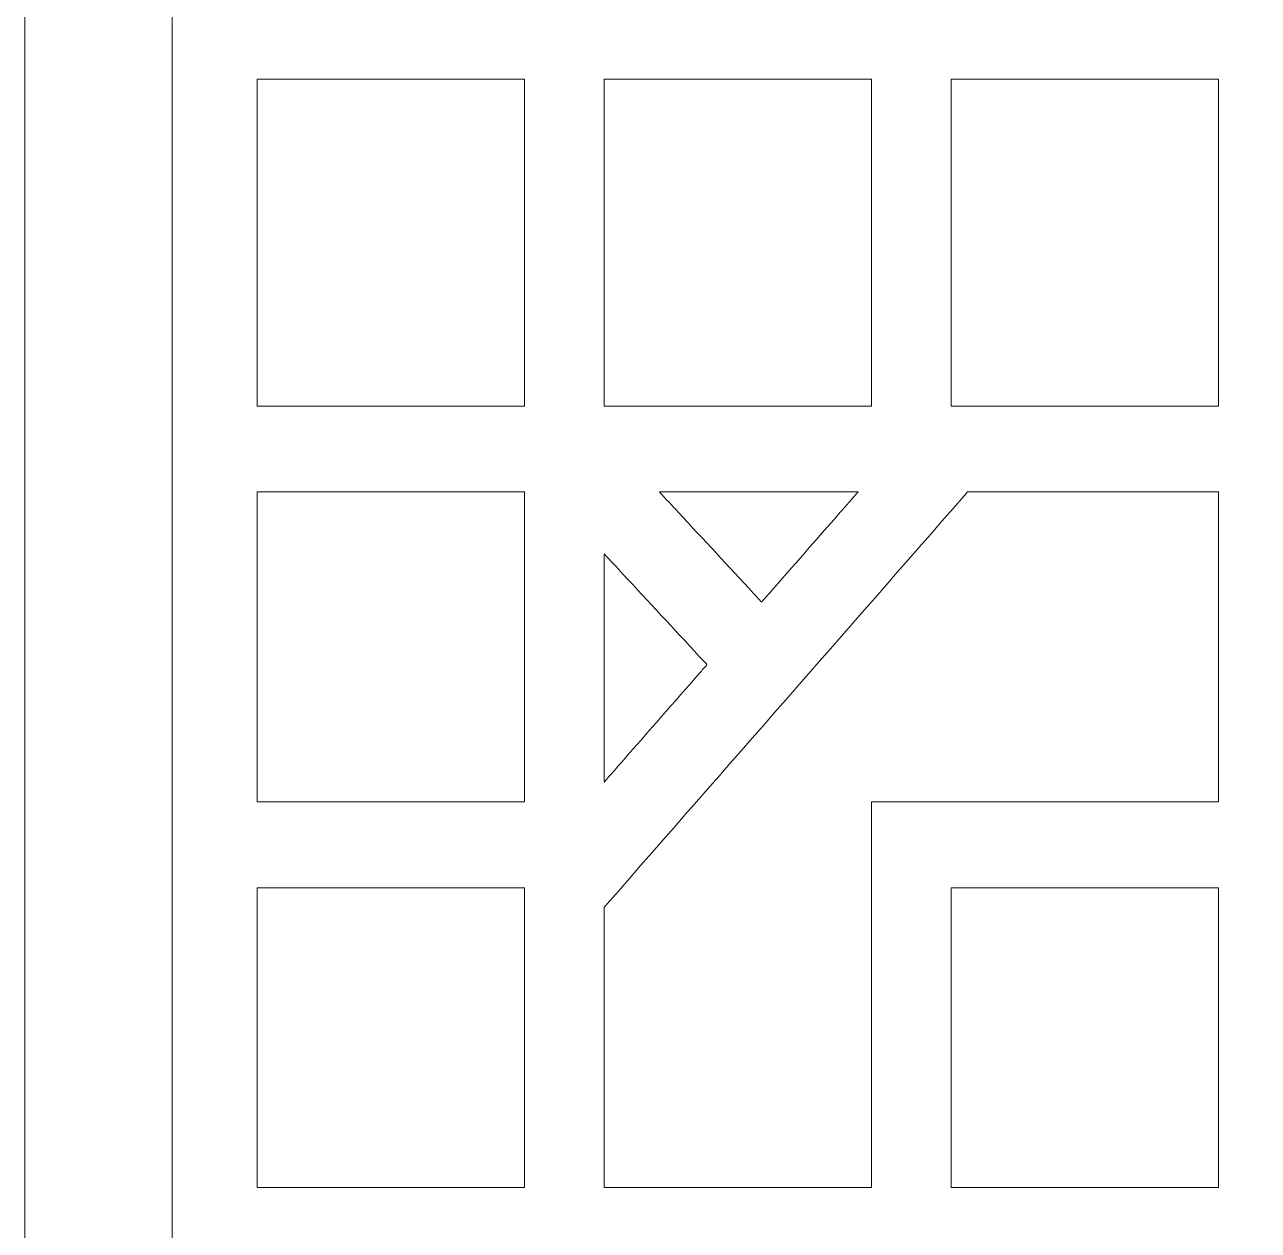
# Model space of a CAD drawing. Header units: centimetres. Extents: x -27.5 to -16.8, y -9.5 to 9.5.
# Drawn here: x -21.086 to -18.925, y 4 to 6.112 of the extents above; entities that cross this region are included whole.
import ezdxf

# ---------------------------------------------------------------- set-up
doc = ezdxf.new("R2010")
doc.units = ezdxf.units.CM
doc.header["$MEASUREMENT"] = 0
doc.layers.add('layer 1', color=7, linetype='Continuous')

msp = doc.modelspace()

# ---------------------------------------------------------------- linework, layer by layer
at = {"layer": 'layer 1', "color": 250, "lineweight": 9}
for points, knots in [([(-21.08554, 9.5), (-21.08554, 3.16667), (-21.08554, -3.16667), (-21.08554, -9.5), (-21.08554, -9.5), (-19.64491, -9.5), (-18.20427, -9.5), (-16.76367, -9.5), (-16.76367, -9.5), (-16.76367, -3.16667), (-16.76367, 3.16667), (-16.76367, 9.5), (-16.76367, 9.5), (-18.20427, 9.5), (-19.64491, 9.5), (-21.08554, 9.5)], [0, 0, 0, 0, 0.2, 0.2, 0.2, 0.2, 0.4, 0.4, 0.4, 0.4, 0.6, 0.6, 0.6, 0.6, 1, 1, 1, 1]), ([(-20.8272, -1.2539), (-20.8272, 2.24882), (-20.8272, 5.75153), (-20.8272, 9.25424), (-20.8272, 9.25424), (-19.5588, 9.25424), (-18.29036, 9.25424), (-17.02196, 9.25424), (-17.02196, 9.25424), (-17.02196, 5.75153), (-17.02196, 2.24882), (-17.02196, -1.2539), (-17.02196, -1.2539), (-18.29036, -1.2539), (-19.5588, -1.2539), (-20.8272, -1.2539)], [0, 0, 0, 0, 0.2, 0.2, 0.2, 0.2, 0.4, 0.4, 0.4, 0.4, 0.6, 0.6, 0.6, 0.6, 1, 1, 1, 1]), ([(-17.02196, -1.2539), (-17.02196, 2.24882), (-17.02196, 5.75153), (-17.02196, 9.25424), (-17.02196, 9.25424), (-18.29036, 9.25424), (-19.5588, 9.25424), (-20.8272, 9.25424), (-20.8272, 9.25424), (-20.8272, 5.75153), (-20.8272, 2.24882), (-20.8272, -1.2539), (-20.8272, -1.2539), (-19.5588, -1.2539), (-18.29036, -1.2539), (-17.02196, -1.2539)], [0, 0, 0, 0, 0.2, 0.2, 0.2, 0.2, 0.4, 0.4, 0.4, 0.4, 0.6, 0.6, 0.6, 0.6, 1, 1, 1, 1]), ([(-20.65877, 6.01672), (-20.51578, 6.01672), (-20.37272, 6.01672), (-20.22972, 6.01672), (-20.22972, 6.01672), (-20.22317, 6.01672), (-20.21666, 6.01672), (-20.21009, 6.01672), (-20.21009, 6.01672), (-20.21009, 6.00964), (-20.21009, 6.00258), (-20.21009, 5.99555), (-20.21009, 5.99555), (-20.21009, 5.81876), (-20.21009, 5.64202), (-20.21009, 5.46524), (-20.21009, 5.46524), (-20.21009, 5.45818), (-20.21009, 5.45115), (-20.21009, 5.44409), (-20.21009, 5.44409), (-20.21666, 5.44409), (-20.22317, 5.44409), (-20.22972, 5.44409), (-20.22972, 5.44409), (-20.37272, 5.44409), (-20.51578, 5.44409), (-20.65877, 5.44409), (-20.65877, 5.44409), (-20.66533, 5.44409), (-20.67183, 5.44409), (-20.67838, 5.44409), (-20.67838, 5.44409), (-20.67838, 5.45115), (-20.67838, 5.45818), (-20.67838, 5.46524), (-20.67838, 5.46524), (-20.67838, 5.64202), (-20.67838, 5.81876), (-20.67838, 5.99555), (-20.67838, 5.99555), (-20.67838, 6.00258), (-20.67838, 6.00964), (-20.67838, 6.01672), (-20.67838, 6.01672), (-20.67183, 6.01672), (-20.66533, 6.01672), (-20.65877, 6.01672)], [0, 0, 0, 0, 0.0769231, 0.0769231, 0.0769231, 0.0769231, 0.1538462, 0.1538462, 0.1538462, 0.1538462, 0.2307692, 0.2307692, 0.2307692, 0.2307692, 0.3076923, 0.3076923, 0.3076923, 0.3076923, 0.3846154, 0.3846154, 0.3846154, 0.3846154, 0.4615385, 0.4615385, 0.4615385, 0.4615385, 0.5384615, 0.5384615, 0.5384615, 0.5384615, 0.6153846, 0.6153846, 0.6153846, 0.6153846, 0.6923077, 0.6923077, 0.6923077, 0.6923077, 0.7692308, 0.7692308, 0.7692308, 0.7692308, 0.8461538, 0.8461538, 0.8461538, 0.8461538, 1, 1, 1, 1]), ([(-20.65877, 5.44409), (-20.51578, 5.44409), (-20.37272, 5.44409), (-20.22972, 5.44409), (-20.22972, 5.44409), (-20.22317, 5.44409), (-20.21666, 5.44409), (-20.21009, 5.44409), (-20.21009, 5.44409), (-20.21009, 5.45115), (-20.21009, 5.45818), (-20.21009, 5.46524), (-20.21009, 5.46524), (-20.21009, 5.64202), (-20.21009, 5.81876), (-20.21009, 5.99555), (-20.21009, 5.99555), (-20.21009, 6.00258), (-20.21009, 6.00964), (-20.21009, 6.01672), (-20.21009, 6.01672), (-20.21666, 6.01672), (-20.22317, 6.01672), (-20.22972, 6.01672), (-20.22972, 6.01672), (-20.37272, 6.01672), (-20.51578, 6.01672), (-20.65877, 6.01672), (-20.65877, 6.01672), (-20.66533, 6.01672), (-20.67183, 6.01672), (-20.67838, 6.01672), (-20.67838, 6.01672), (-20.67838, 6.00964), (-20.67838, 6.00258), (-20.67838, 5.99555), (-20.67838, 5.99555), (-20.67838, 5.81876), (-20.67838, 5.64202), (-20.67838, 5.46524), (-20.67838, 5.46524), (-20.67838, 5.45818), (-20.67838, 5.45115), (-20.67838, 5.44409), (-20.67838, 5.44409), (-20.67183, 5.44409), (-20.66533, 5.44409), (-20.65877, 5.44409)], [0, 0, 0, 0, 0.0769231, 0.0769231, 0.0769231, 0.0769231, 0.1538462, 0.1538462, 0.1538462, 0.1538462, 0.2307692, 0.2307692, 0.2307692, 0.2307692, 0.3076923, 0.3076923, 0.3076923, 0.3076923, 0.3846154, 0.3846154, 0.3846154, 0.3846154, 0.4615385, 0.4615385, 0.4615385, 0.4615385, 0.5384615, 0.5384615, 0.5384615, 0.5384615, 0.6153846, 0.6153846, 0.6153846, 0.6153846, 0.6923077, 0.6923077, 0.6923077, 0.6923077, 0.7692308, 0.7692308, 0.7692308, 0.7692308, 0.8461538, 0.8461538, 0.8461538, 0.8461538, 1, 1, 1, 1]), ([(-19.62187, 5.44409), (-19.76486, 5.44409), (-19.9079, 5.44409), (-20.05092, 5.44409), (-20.05092, 5.44409), (-20.05747, 5.44409), (-20.06398, 5.44409), (-20.07053, 5.44409), (-20.07053, 5.44409), (-20.07053, 5.45115), (-20.07053, 5.45818), (-20.07053, 5.46524), (-20.07053, 5.46524), (-20.07053, 5.64202), (-20.07053, 5.81876), (-20.07053, 5.99555), (-20.07053, 5.99555), (-20.07053, 6.00258), (-20.07053, 6.00964), (-20.07053, 6.01672), (-20.07053, 6.01672), (-20.06398, 6.01672), (-20.05747, 6.01672), (-20.05092, 6.01672), (-20.05092, 6.01672), (-19.9079, 6.01672), (-19.76486, 6.01672), (-19.62187, 6.01672), (-19.62187, 6.01672), (-19.61532, 6.01672), (-19.60879, 6.01672), (-19.60224, 6.01672), (-19.60224, 6.01672), (-19.60224, 6.00964), (-19.60224, 6.00258), (-19.60224, 5.99555), (-19.60224, 5.99555), (-19.60224, 5.81876), (-19.60224, 5.64202), (-19.60224, 5.46524), (-19.60224, 5.46524), (-19.60224, 5.45818), (-19.60224, 5.45115), (-19.60224, 5.44409), (-19.60224, 5.44409), (-19.60879, 5.44409), (-19.61532, 5.44409), (-19.62187, 5.44409)], [0, 0, 0, 0, 0.0769231, 0.0769231, 0.0769231, 0.0769231, 0.1538462, 0.1538462, 0.1538462, 0.1538462, 0.2307692, 0.2307692, 0.2307692, 0.2307692, 0.3076923, 0.3076923, 0.3076923, 0.3076923, 0.3846154, 0.3846154, 0.3846154, 0.3846154, 0.4615385, 0.4615385, 0.4615385, 0.4615385, 0.5384615, 0.5384615, 0.5384615, 0.5384615, 0.6153846, 0.6153846, 0.6153846, 0.6153846, 0.6923077, 0.6923077, 0.6923077, 0.6923077, 0.7692308, 0.7692308, 0.7692308, 0.7692308, 0.8461538, 0.8461538, 0.8461538, 0.8461538, 1, 1, 1, 1]), ([(-19.60224, 5.46524), (-19.60224, 5.64202), (-19.60224, 5.81876), (-19.60224, 5.99555), (-19.60224, 5.99555), (-19.60224, 6.00258), (-19.60224, 6.00964), (-19.60224, 6.01672), (-19.60224, 6.01672), (-19.60879, 6.01672), (-19.61532, 6.01672), (-19.62187, 6.01672), (-19.62187, 6.01672), (-19.76486, 6.01672), (-19.9079, 6.01672), (-20.05092, 6.01672), (-20.05092, 6.01672), (-20.05747, 6.01672), (-20.06398, 6.01672), (-20.07053, 6.01672), (-20.07053, 6.01672), (-20.07053, 6.00964), (-20.07053, 6.00258), (-20.07053, 5.99555), (-20.07053, 5.99555), (-20.07053, 5.81876), (-20.07053, 5.64202), (-20.07053, 5.46524), (-20.07053, 5.46524), (-20.07053, 5.45818), (-20.07053, 5.45115), (-20.07053, 5.44409), (-20.07053, 5.44409), (-20.06398, 5.44409), (-20.05747, 5.44409), (-20.05092, 5.44409), (-20.05092, 5.44409), (-19.9079, 5.44409), (-19.76486, 5.44409), (-19.62187, 5.44409), (-19.62187, 5.44409), (-19.61532, 5.44409), (-19.60879, 5.44409), (-19.60224, 5.44409), (-19.60224, 5.44409), (-19.60224, 5.45115), (-19.60224, 5.45818), (-19.60224, 5.46524)], [0, 0, 0, 0, 0.0769231, 0.0769231, 0.0769231, 0.0769231, 0.1538462, 0.1538462, 0.1538462, 0.1538462, 0.2307692, 0.2307692, 0.2307692, 0.2307692, 0.3076923, 0.3076923, 0.3076923, 0.3076923, 0.3846154, 0.3846154, 0.3846154, 0.3846154, 0.4615385, 0.4615385, 0.4615385, 0.4615385, 0.5384615, 0.5384615, 0.5384615, 0.5384615, 0.6153846, 0.6153846, 0.6153846, 0.6153846, 0.6923077, 0.6923077, 0.6923077, 0.6923077, 0.7692308, 0.7692308, 0.7692308, 0.7692308, 0.8461538, 0.8461538, 0.8461538, 0.8461538, 1, 1, 1, 1]), ([(-18.99438, 5.99555), (-18.99438, 5.81876), (-18.99438, 5.64202), (-18.99438, 5.46524), (-18.99438, 5.46524), (-18.99438, 5.45818), (-18.99438, 5.45115), (-18.99438, 5.44409), (-18.99438, 5.44409), (-19.00089, 5.44409), (-19.00746, 5.44409), (-19.01397, 5.44409), (-19.01397, 5.44409), (-19.15701, 5.44409), (-19.30005, 5.44409), (-19.44307, 5.44409), (-19.44307, 5.44409), (-19.44962, 5.44409), (-19.45612, 5.44409), (-19.46268, 5.44409), (-19.46268, 5.44409), (-19.46268, 5.45115), (-19.46268, 5.45818), (-19.46268, 5.46524), (-19.46268, 5.46524), (-19.46268, 5.64202), (-19.46268, 5.81876), (-19.46268, 5.99555), (-19.46268, 5.99555), (-19.46268, 6.00258), (-19.46268, 6.00964), (-19.46268, 6.01672), (-19.46268, 6.01672), (-19.45612, 6.01672), (-19.44962, 6.01672), (-19.44307, 6.01672), (-19.44307, 6.01672), (-19.30005, 6.01672), (-19.15701, 6.01672), (-19.01397, 6.01672), (-19.01397, 6.01672), (-19.00746, 6.01672), (-19.00089, 6.01672), (-18.99438, 6.01672), (-18.99438, 6.01672), (-18.99438, 6.00964), (-18.99438, 6.00258), (-18.99438, 5.99555)], [0, 0, 0, 0, 0.0769231, 0.0769231, 0.0769231, 0.0769231, 0.1538462, 0.1538462, 0.1538462, 0.1538462, 0.2307692, 0.2307692, 0.2307692, 0.2307692, 0.3076923, 0.3076923, 0.3076923, 0.3076923, 0.3846154, 0.3846154, 0.3846154, 0.3846154, 0.4615385, 0.4615385, 0.4615385, 0.4615385, 0.5384615, 0.5384615, 0.5384615, 0.5384615, 0.6153846, 0.6153846, 0.6153846, 0.6153846, 0.6923077, 0.6923077, 0.6923077, 0.6923077, 0.7692308, 0.7692308, 0.7692308, 0.7692308, 0.8461538, 0.8461538, 0.8461538, 0.8461538, 1, 1, 1, 1]), ([(-18.99438, 5.46524), (-18.99438, 5.64202), (-18.99438, 5.81876), (-18.99438, 5.99555), (-18.99438, 5.99555), (-18.99438, 6.00258), (-18.99438, 6.00964), (-18.99438, 6.01672), (-18.99438, 6.01672), (-19.00089, 6.01672), (-19.00746, 6.01672), (-19.01397, 6.01672), (-19.01397, 6.01672), (-19.15701, 6.01672), (-19.30005, 6.01672), (-19.44307, 6.01672), (-19.44307, 6.01672), (-19.44962, 6.01672), (-19.45612, 6.01672), (-19.46268, 6.01672), (-19.46268, 6.01672), (-19.46268, 6.00964), (-19.46268, 6.00258), (-19.46268, 5.99555), (-19.46268, 5.99555), (-19.46268, 5.81876), (-19.46268, 5.64202), (-19.46268, 5.46524), (-19.46268, 5.46524), (-19.46268, 5.45818), (-19.46268, 5.45115), (-19.46268, 5.44409), (-19.46268, 5.44409), (-19.45612, 5.44409), (-19.44962, 5.44409), (-19.44307, 5.44409), (-19.44307, 5.44409), (-19.30005, 5.44409), (-19.15701, 5.44409), (-19.01397, 5.44409), (-19.01397, 5.44409), (-19.00746, 5.44409), (-19.00089, 5.44409), (-18.99438, 5.44409), (-18.99438, 5.44409), (-18.99438, 5.45115), (-18.99438, 5.45818), (-18.99438, 5.46524)], [0, 0, 0, 0, 0.0769231, 0.0769231, 0.0769231, 0.0769231, 0.1538462, 0.1538462, 0.1538462, 0.1538462, 0.2307692, 0.2307692, 0.2307692, 0.2307692, 0.3076923, 0.3076923, 0.3076923, 0.3076923, 0.3846154, 0.3846154, 0.3846154, 0.3846154, 0.4615385, 0.4615385, 0.4615385, 0.4615385, 0.5384615, 0.5384615, 0.5384615, 0.5384615, 0.6153846, 0.6153846, 0.6153846, 0.6153846, 0.6923077, 0.6923077, 0.6923077, 0.6923077, 0.7692308, 0.7692308, 0.7692308, 0.7692308, 0.8461538, 0.8461538, 0.8461538, 0.8461538, 1, 1, 1, 1]), ([(-20.65877, 5.29363), (-20.51578, 5.29363), (-20.37272, 5.29363), (-20.22972, 5.29363), (-20.22972, 5.29363), (-20.22317, 5.29363), (-20.21666, 5.29363), (-20.21009, 5.29363), (-20.21009, 5.29363), (-20.21009, 5.28655), (-20.21009, 5.2795), (-20.21009, 5.27246), (-20.21009, 5.27246), (-20.21009, 5.10562), (-20.21009, 4.9388), (-20.21009, 4.77194), (-20.21009, 4.77194), (-20.21009, 4.76488), (-20.21009, 4.75787), (-20.21009, 4.75079), (-20.21009, 4.75079), (-20.21666, 4.75079), (-20.22317, 4.75079), (-20.22972, 4.75079), (-20.22972, 4.75079), (-20.37272, 4.75079), (-20.51578, 4.75079), (-20.65877, 4.75079), (-20.65877, 4.75079), (-20.66533, 4.75079), (-20.67183, 4.75079), (-20.67838, 4.75079), (-20.67838, 4.75079), (-20.67838, 4.75787), (-20.67838, 4.76488), (-20.67838, 4.77194), (-20.67838, 4.77194), (-20.67838, 4.9388), (-20.67838, 5.10562), (-20.67838, 5.27246), (-20.67838, 5.27246), (-20.67838, 5.2795), (-20.67838, 5.28655), (-20.67838, 5.29363), (-20.67838, 5.29363), (-20.67183, 5.29363), (-20.66533, 5.29363), (-20.65877, 5.29363)], [0, 0, 0, 0, 0.0769231, 0.0769231, 0.0769231, 0.0769231, 0.1538462, 0.1538462, 0.1538462, 0.1538462, 0.2307692, 0.2307692, 0.2307692, 0.2307692, 0.3076923, 0.3076923, 0.3076923, 0.3076923, 0.3846154, 0.3846154, 0.3846154, 0.3846154, 0.4615385, 0.4615385, 0.4615385, 0.4615385, 0.5384615, 0.5384615, 0.5384615, 0.5384615, 0.6153846, 0.6153846, 0.6153846, 0.6153846, 0.6923077, 0.6923077, 0.6923077, 0.6923077, 0.7692308, 0.7692308, 0.7692308, 0.7692308, 0.8461538, 0.8461538, 0.8461538, 0.8461538, 1, 1, 1, 1]), ([(-20.65877, 4.75079), (-20.51578, 4.75079), (-20.37272, 4.75079), (-20.22972, 4.75079), (-20.22972, 4.75079), (-20.22317, 4.75079), (-20.21666, 4.75079), (-20.21009, 4.75079), (-20.21009, 4.75079), (-20.21009, 4.75787), (-20.21009, 4.76488), (-20.21009, 4.77194), (-20.21009, 4.77194), (-20.21009, 4.9388), (-20.21009, 5.10562), (-20.21009, 5.27246), (-20.21009, 5.27246), (-20.21009, 5.2795), (-20.21009, 5.28655), (-20.21009, 5.29363), (-20.21009, 5.29363), (-20.21666, 5.29363), (-20.22317, 5.29363), (-20.22972, 5.29363), (-20.22972, 5.29363), (-20.37272, 5.29363), (-20.51578, 5.29363), (-20.65877, 5.29363), (-20.65877, 5.29363), (-20.66533, 5.29363), (-20.67183, 5.29363), (-20.67838, 5.29363), (-20.67838, 5.29363), (-20.67838, 5.28655), (-20.67838, 5.2795), (-20.67838, 5.27246), (-20.67838, 5.27246), (-20.67838, 5.10562), (-20.67838, 4.9388), (-20.67838, 4.77194), (-20.67838, 4.77194), (-20.67838, 4.76488), (-20.67838, 4.75787), (-20.67838, 4.75079), (-20.67838, 4.75079), (-20.67183, 4.75079), (-20.66533, 4.75079), (-20.65877, 4.75079)], [0, 0, 0, 0, 0.0769231, 0.0769231, 0.0769231, 0.0769231, 0.1538462, 0.1538462, 0.1538462, 0.1538462, 0.2307692, 0.2307692, 0.2307692, 0.2307692, 0.3076923, 0.3076923, 0.3076923, 0.3076923, 0.3846154, 0.3846154, 0.3846154, 0.3846154, 0.4615385, 0.4615385, 0.4615385, 0.4615385, 0.5384615, 0.5384615, 0.5384615, 0.5384615, 0.6153846, 0.6153846, 0.6153846, 0.6153846, 0.6923077, 0.6923077, 0.6923077, 0.6923077, 0.7692308, 0.7692308, 0.7692308, 0.7692308, 0.8461538, 0.8461538, 0.8461538, 0.8461538, 1, 1, 1, 1]), ([(-19.60224, 4.75079), (-19.60224, 4.53275), (-19.60224, 4.31464), (-19.60224, 4.09652), (-19.60224, 4.09652), (-19.60224, 4.08951), (-19.60224, 4.08244), (-19.60224, 4.07543), (-19.60224, 4.07543), (-19.60879, 4.07543), (-19.61532, 4.07543), (-19.62187, 4.07543), (-19.62187, 4.07543), (-19.76486, 4.07543), (-19.9079, 4.07543), (-20.05092, 4.07543), (-20.05092, 4.07543), (-20.05747, 4.07543), (-20.06398, 4.07543), (-20.07053, 4.07543), (-20.07053, 4.07543), (-20.07053, 4.08244), (-20.07053, 4.08951), (-20.07053, 4.09652), (-20.07053, 4.09652), (-20.07053, 4.25019), (-20.07053, 4.40384), (-20.07053, 4.55747), (-20.07053, 4.55747), (-20.07053, 4.56028), (-20.07053, 4.56308), (-20.07053, 4.56587), (-20.07053, 4.56587), (-20.06874, 4.56794), (-20.06698, 4.56995), (-20.06517, 4.57199), (-20.06517, 4.57199), (-19.8567, 4.81031), (-19.64819, 5.04865), (-19.43965, 5.28699), (-19.43965, 5.28699), (-19.43773, 5.28921), (-19.4358, 5.29141), (-19.43386, 5.29363), (-19.43386, 5.29363), (-19.43106, 5.29363), (-19.42822, 5.29363), (-19.42543, 5.29363), (-19.42543, 5.29363), (-19.2883, 5.29363), (-19.15112, 5.29363), (-19.01397, 5.29363), (-19.01397, 5.29363), (-19.00746, 5.29363), (-19.00089, 5.29363), (-18.99438, 5.29363), (-18.99438, 5.29363), (-18.99438, 5.28655), (-18.99438, 5.2795), (-18.99438, 5.27246), (-18.99438, 5.27246), (-18.99438, 5.10562), (-18.99438, 4.9388), (-18.99438, 4.77194), (-18.99438, 4.77194), (-18.99438, 4.76488), (-18.99438, 4.75787), (-18.99438, 4.75079), (-18.99438, 4.75079), (-19.00089, 4.75079), (-19.00746, 4.75079), (-19.01397, 4.75079), (-19.01397, 4.75079), (-19.15701, 4.75079), (-19.30005, 4.75079), (-19.44307, 4.75079), (-19.44307, 4.75079), (-19.4789, 4.75079), (-19.51472, 4.75079), (-19.55055, 4.75079), (-19.55055, 4.75079), (-19.56776, 4.75079), (-19.58501, 4.75079), (-19.60224, 4.75079)], [0, 0, 0, 0, 0.0454545, 0.0454545, 0.0454545, 0.0454545, 0.0909091, 0.0909091, 0.0909091, 0.0909091, 0.1363636, 0.1363636, 0.1363636, 0.1363636, 0.1818182, 0.1818182, 0.1818182, 0.1818182, 0.2272727, 0.2272727, 0.2272727, 0.2272727, 0.2727273, 0.2727273, 0.2727273, 0.2727273, 0.3181818, 0.3181818, 0.3181818, 0.3181818, 0.3636364, 0.3636364, 0.3636364, 0.3636364, 0.4090909, 0.4090909, 0.4090909, 0.4090909, 0.4545455, 0.4545455, 0.4545455, 0.4545455, 0.5, 0.5, 0.5, 0.5, 0.5454545, 0.5454545, 0.5454545, 0.5454545, 0.5909091, 0.5909091, 0.5909091, 0.5909091, 0.6363636, 0.6363636, 0.6363636, 0.6363636, 0.6818182, 0.6818182, 0.6818182, 0.6818182, 0.7272727, 0.7272727, 0.7272727, 0.7272727, 0.7727273, 0.7727273, 0.7727273, 0.7727273, 0.8181818, 0.8181818, 0.8181818, 0.8181818, 0.8636364, 0.8636364, 0.8636364, 0.8636364, 0.9090909, 0.9090909, 0.9090909, 0.9090909, 1, 1, 1, 1]), ([(-19.60224, 4.75079), (-19.58501, 4.75079), (-19.56776, 4.75079), (-19.55055, 4.75079), (-19.55055, 4.75079), (-19.51472, 4.75079), (-19.4789, 4.75079), (-19.44307, 4.75079), (-19.44307, 4.75079), (-19.30005, 4.75079), (-19.15701, 4.75079), (-19.01397, 4.75079), (-19.01397, 4.75079), (-19.00746, 4.75079), (-19.00089, 4.75079), (-18.99438, 4.75079), (-18.99438, 4.75079), (-18.99438, 4.75787), (-18.99438, 4.76488), (-18.99438, 4.77194), (-18.99438, 4.77194), (-18.99438, 4.9388), (-18.99438, 5.10562), (-18.99438, 5.27246), (-18.99438, 5.27246), (-18.99438, 5.2795), (-18.99438, 5.28655), (-18.99438, 5.29363), (-18.99438, 5.29363), (-19.00089, 5.29363), (-19.00746, 5.29363), (-19.01397, 5.29363), (-19.01397, 5.29363), (-19.15112, 5.29363), (-19.2883, 5.29363), (-19.42543, 5.29363), (-19.42543, 5.29363), (-19.42822, 5.29363), (-19.43106, 5.29363), (-19.43386, 5.29363), (-19.43386, 5.29363), (-19.4358, 5.29141), (-19.43773, 5.28921), (-19.43965, 5.28699), (-19.43965, 5.28699), (-19.64819, 5.04865), (-19.8567, 4.81031), (-20.06517, 4.57199), (-20.06517, 4.57199), (-20.06698, 4.56995), (-20.06874, 4.56794), (-20.07053, 4.56587), (-20.07053, 4.56587), (-20.07053, 4.56308), (-20.07053, 4.56028), (-20.07053, 4.55747), (-20.07053, 4.55747), (-20.07053, 4.40384), (-20.07053, 4.25019), (-20.07053, 4.09652), (-20.07053, 4.09652), (-20.07053, 4.08951), (-20.07053, 4.08244), (-20.07053, 4.07543), (-20.07053, 4.07543), (-20.06398, 4.07543), (-20.05747, 4.07543), (-20.05092, 4.07543), (-20.05092, 4.07543), (-19.9079, 4.07543), (-19.76486, 4.07543), (-19.62187, 4.07543), (-19.62187, 4.07543), (-19.61532, 4.07543), (-19.60879, 4.07543), (-19.60224, 4.07543), (-19.60224, 4.07543), (-19.60224, 4.08244), (-19.60224, 4.08951), (-19.60224, 4.09652), (-19.60224, 4.09652), (-19.60224, 4.31464), (-19.60224, 4.53275), (-19.60224, 4.75079)], [0, 0, 0, 0, 0.0454545, 0.0454545, 0.0454545, 0.0454545, 0.0909091, 0.0909091, 0.0909091, 0.0909091, 0.1363636, 0.1363636, 0.1363636, 0.1363636, 0.1818182, 0.1818182, 0.1818182, 0.1818182, 0.2272727, 0.2272727, 0.2272727, 0.2272727, 0.2727273, 0.2727273, 0.2727273, 0.2727273, 0.3181818, 0.3181818, 0.3181818, 0.3181818, 0.3636364, 0.3636364, 0.3636364, 0.3636364, 0.4090909, 0.4090909, 0.4090909, 0.4090909, 0.4545455, 0.4545455, 0.4545455, 0.4545455, 0.5, 0.5, 0.5, 0.5, 0.5454545, 0.5454545, 0.5454545, 0.5454545, 0.5909091, 0.5909091, 0.5909091, 0.5909091, 0.6363636, 0.6363636, 0.6363636, 0.6363636, 0.6818182, 0.6818182, 0.6818182, 0.6818182, 0.7272727, 0.7272727, 0.7272727, 0.7272727, 0.7727273, 0.7727273, 0.7727273, 0.7727273, 0.8181818, 0.8181818, 0.8181818, 0.8181818, 0.8636364, 0.8636364, 0.8636364, 0.8636364, 0.9090909, 0.9090909, 0.9090909, 0.9090909, 1, 1, 1, 1]), ([(-19.92621, 5.29363), (-19.84122, 5.29363), (-19.75623, 5.29363), (-19.67119, 5.29363), (-19.67119, 5.29363), (-19.65607, 5.29363), (-19.64093, 5.29363), (-19.62576, 5.29363), (-19.62576, 5.29363), (-19.63614, 5.2817), (-19.64656, 5.26983), (-19.65694, 5.25794), (-19.65694, 5.25794), (-19.69822, 5.21079), (-19.73946, 5.16365), (-19.78072, 5.11643), (-19.78072, 5.11643), (-19.78534, 5.11119), (-19.78997, 5.1059), (-19.79457, 5.10063), (-19.79457, 5.10063), (-19.79936, 5.10576), (-19.80408, 5.11089), (-19.80887, 5.116), (-19.80887, 5.116), (-19.85258, 5.16317), (-19.89636, 5.21036), (-19.94007, 5.2575), (-19.94007, 5.2575), (-19.95125, 5.26955), (-19.9624, 5.28158), (-19.97358, 5.29363), (-19.97358, 5.29363), (-19.9578, 5.29363), (-19.94199, 5.29363), (-19.92621, 5.29363)], [0, 0, 0, 0, 0.1, 0.1, 0.1, 0.1, 0.2, 0.2, 0.2, 0.2, 0.3, 0.3, 0.3, 0.3, 0.4, 0.4, 0.4, 0.4, 0.5, 0.5, 0.5, 0.5, 0.6, 0.6, 0.6, 0.6, 0.7, 0.7, 0.7, 0.7, 0.8, 0.8, 0.8, 0.8, 1, 1, 1, 1]), ([(-19.94007, 5.2575), (-19.89636, 5.21036), (-19.85258, 5.16317), (-19.80887, 5.116), (-19.80887, 5.116), (-19.80408, 5.11089), (-19.79936, 5.10576), (-19.79457, 5.10063), (-19.79457, 5.10063), (-19.78997, 5.1059), (-19.78534, 5.11119), (-19.78072, 5.11643), (-19.78072, 5.11643), (-19.73946, 5.16365), (-19.69822, 5.21079), (-19.65694, 5.25794), (-19.65694, 5.25794), (-19.64656, 5.26983), (-19.63614, 5.2817), (-19.62576, 5.29363), (-19.62576, 5.29363), (-19.64093, 5.29363), (-19.65607, 5.29363), (-19.67119, 5.29363), (-19.67119, 5.29363), (-19.75623, 5.29363), (-19.84122, 5.29363), (-19.92621, 5.29363), (-19.92621, 5.29363), (-19.94199, 5.29363), (-19.9578, 5.29363), (-19.97358, 5.29363), (-19.97358, 5.29363), (-19.9624, 5.28158), (-19.95125, 5.26955), (-19.94007, 5.2575)], [0, 0, 0, 0, 0.1, 0.1, 0.1, 0.1, 0.2, 0.2, 0.2, 0.2, 0.3, 0.3, 0.3, 0.3, 0.4, 0.4, 0.4, 0.4, 0.5, 0.5, 0.5, 0.5, 0.6, 0.6, 0.6, 0.6, 0.7, 0.7, 0.7, 0.7, 0.8, 0.8, 0.8, 0.8, 1, 1, 1, 1]), ([(-20.07053, 4.83839), (-20.07053, 4.93706), (-20.07053, 5.03566), (-20.07053, 5.13428), (-20.07053, 5.13428), (-20.07053, 5.15132), (-20.07053, 5.16832), (-20.07053, 5.18534), (-20.07053, 5.18534), (-20.05935, 5.17329), (-20.04824, 5.16127), (-20.03706, 5.14924), (-20.03706, 5.14924), (-19.99266, 5.10136), (-19.94829, 5.0535), (-19.90389, 5.00563), (-19.90389, 5.00563), (-19.89938, 5.00079), (-19.89489, 4.99594), (-19.8904, 4.9911), (-19.8904, 4.9911), (-19.89473, 4.98613), (-19.89911, 4.98114), (-19.90346, 4.97617), (-19.90346, 4.97617), (-19.94786, 4.9254), (-19.99227, 4.87466), (-20.03667, 4.82392), (-20.03667, 4.82392), (-20.04797, 4.81102), (-20.05924, 4.7981), (-20.07053, 4.7852), (-20.07053, 4.7852), (-20.07053, 4.80295), (-20.07053, 4.82069), (-20.07053, 4.83839)], [0, 0, 0, 0, 0.1, 0.1, 0.1, 0.1, 0.2, 0.2, 0.2, 0.2, 0.3, 0.3, 0.3, 0.3, 0.4, 0.4, 0.4, 0.4, 0.5, 0.5, 0.5, 0.5, 0.6, 0.6, 0.6, 0.6, 0.7, 0.7, 0.7, 0.7, 0.8, 0.8, 0.8, 0.8, 1, 1, 1, 1]), ([(-20.03667, 4.82392), (-19.99227, 4.87466), (-19.94786, 4.9254), (-19.90346, 4.97617), (-19.90346, 4.97617), (-19.89911, 4.98114), (-19.89473, 4.98613), (-19.8904, 4.9911), (-19.8904, 4.9911), (-19.89489, 4.99594), (-19.89938, 5.00079), (-19.90389, 5.00563), (-19.90389, 5.00563), (-19.94829, 5.0535), (-19.99266, 5.10136), (-20.03706, 5.14924), (-20.03706, 5.14924), (-20.04824, 5.16127), (-20.05935, 5.17329), (-20.07053, 5.18534), (-20.07053, 5.18534), (-20.07053, 5.16832), (-20.07053, 5.15132), (-20.07053, 5.13428), (-20.07053, 5.13428), (-20.07053, 5.03566), (-20.07053, 4.93706), (-20.07053, 4.83839), (-20.07053, 4.83839), (-20.07053, 4.82069), (-20.07053, 4.80295), (-20.07053, 4.7852), (-20.07053, 4.7852), (-20.05924, 4.7981), (-20.04797, 4.81102), (-20.03667, 4.82392)], [0, 0, 0, 0, 0.1, 0.1, 0.1, 0.1, 0.2, 0.2, 0.2, 0.2, 0.3, 0.3, 0.3, 0.3, 0.4, 0.4, 0.4, 0.4, 0.5, 0.5, 0.5, 0.5, 0.6, 0.6, 0.6, 0.6, 0.7, 0.7, 0.7, 0.7, 0.8, 0.8, 0.8, 0.8, 1, 1, 1, 1]), ([(-20.65877, 4.60028), (-20.51578, 4.60028), (-20.37272, 4.60028), (-20.22972, 4.60028), (-20.22972, 4.60028), (-20.22317, 4.60028), (-20.21666, 4.60028), (-20.21009, 4.60028), (-20.21009, 4.60028), (-20.21009, 4.59327), (-20.21009, 4.58622), (-20.21009, 4.57918), (-20.21009, 4.57918), (-20.21009, 4.4183), (-20.21009, 4.25741), (-20.21009, 4.09652), (-20.21009, 4.09652), (-20.21009, 4.08951), (-20.21009, 4.08244), (-20.21009, 4.07543), (-20.21009, 4.07543), (-20.21666, 4.07543), (-20.22317, 4.07543), (-20.22972, 4.07543), (-20.22972, 4.07543), (-20.37272, 4.07543), (-20.51578, 4.07543), (-20.65877, 4.07543), (-20.65877, 4.07543), (-20.66533, 4.07543), (-20.67183, 4.07543), (-20.67838, 4.07543), (-20.67838, 4.07543), (-20.67838, 4.08244), (-20.67838, 4.08951), (-20.67838, 4.09652), (-20.67838, 4.09652), (-20.67838, 4.25741), (-20.67838, 4.4183), (-20.67838, 4.57918), (-20.67838, 4.57918), (-20.67838, 4.58622), (-20.67838, 4.59327), (-20.67838, 4.60028), (-20.67838, 4.60028), (-20.67183, 4.60028), (-20.66533, 4.60028), (-20.65877, 4.60028)], [0, 0, 0, 0, 0.0769231, 0.0769231, 0.0769231, 0.0769231, 0.1538462, 0.1538462, 0.1538462, 0.1538462, 0.2307692, 0.2307692, 0.2307692, 0.2307692, 0.3076923, 0.3076923, 0.3076923, 0.3076923, 0.3846154, 0.3846154, 0.3846154, 0.3846154, 0.4615385, 0.4615385, 0.4615385, 0.4615385, 0.5384615, 0.5384615, 0.5384615, 0.5384615, 0.6153846, 0.6153846, 0.6153846, 0.6153846, 0.6923077, 0.6923077, 0.6923077, 0.6923077, 0.7692308, 0.7692308, 0.7692308, 0.7692308, 0.8461538, 0.8461538, 0.8461538, 0.8461538, 1, 1, 1, 1]), ([(-20.65877, 4.07543), (-20.51578, 4.07543), (-20.37272, 4.07543), (-20.22972, 4.07543), (-20.22972, 4.07543), (-20.22317, 4.07543), (-20.21666, 4.07543), (-20.21009, 4.07543), (-20.21009, 4.07543), (-20.21009, 4.08244), (-20.21009, 4.08951), (-20.21009, 4.09652), (-20.21009, 4.09652), (-20.21009, 4.25741), (-20.21009, 4.4183), (-20.21009, 4.57918), (-20.21009, 4.57918), (-20.21009, 4.58622), (-20.21009, 4.59327), (-20.21009, 4.60028), (-20.21009, 4.60028), (-20.21666, 4.60028), (-20.22317, 4.60028), (-20.22972, 4.60028), (-20.22972, 4.60028), (-20.37272, 4.60028), (-20.51578, 4.60028), (-20.65877, 4.60028), (-20.65877, 4.60028), (-20.66533, 4.60028), (-20.67183, 4.60028), (-20.67838, 4.60028), (-20.67838, 4.60028), (-20.67838, 4.59327), (-20.67838, 4.58622), (-20.67838, 4.57918), (-20.67838, 4.57918), (-20.67838, 4.4183), (-20.67838, 4.25741), (-20.67838, 4.09652), (-20.67838, 4.09652), (-20.67838, 4.08951), (-20.67838, 4.08244), (-20.67838, 4.07543), (-20.67838, 4.07543), (-20.67183, 4.07543), (-20.66533, 4.07543), (-20.65877, 4.07543)], [0, 0, 0, 0, 0.0769231, 0.0769231, 0.0769231, 0.0769231, 0.1538462, 0.1538462, 0.1538462, 0.1538462, 0.2307692, 0.2307692, 0.2307692, 0.2307692, 0.3076923, 0.3076923, 0.3076923, 0.3076923, 0.3846154, 0.3846154, 0.3846154, 0.3846154, 0.4615385, 0.4615385, 0.4615385, 0.4615385, 0.5384615, 0.5384615, 0.5384615, 0.5384615, 0.6153846, 0.6153846, 0.6153846, 0.6153846, 0.6923077, 0.6923077, 0.6923077, 0.6923077, 0.7692308, 0.7692308, 0.7692308, 0.7692308, 0.8461538, 0.8461538, 0.8461538, 0.8461538, 1, 1, 1, 1]), ([(-19.01397, 4.07543), (-19.15701, 4.07543), (-19.30005, 4.07543), (-19.44307, 4.07543), (-19.44307, 4.07543), (-19.44962, 4.07543), (-19.45612, 4.07543), (-19.46268, 4.07543), (-19.46268, 4.07543), (-19.46268, 4.08244), (-19.46268, 4.08951), (-19.46268, 4.09652), (-19.46268, 4.09652), (-19.46268, 4.25741), (-19.46268, 4.4183), (-19.46268, 4.57918), (-19.46268, 4.57918), (-19.46268, 4.58622), (-19.46268, 4.59327), (-19.46268, 4.60028), (-19.46268, 4.60028), (-19.45612, 4.60028), (-19.44962, 4.60028), (-19.44307, 4.60028), (-19.44307, 4.60028), (-19.30005, 4.60028), (-19.15701, 4.60028), (-19.01397, 4.60028), (-19.01397, 4.60028), (-19.00746, 4.60028), (-19.00089, 4.60028), (-18.99438, 4.60028), (-18.99438, 4.60028), (-18.99438, 4.59327), (-18.99438, 4.58622), (-18.99438, 4.57918), (-18.99438, 4.57918), (-18.99438, 4.4183), (-18.99438, 4.25741), (-18.99438, 4.09652), (-18.99438, 4.09652), (-18.99438, 4.08951), (-18.99438, 4.08244), (-18.99438, 4.07543), (-18.99438, 4.07543), (-19.00089, 4.07543), (-19.00746, 4.07543), (-19.01397, 4.07543)], [0, 0, 0, 0, 0.0769231, 0.0769231, 0.0769231, 0.0769231, 0.1538462, 0.1538462, 0.1538462, 0.1538462, 0.2307692, 0.2307692, 0.2307692, 0.2307692, 0.3076923, 0.3076923, 0.3076923, 0.3076923, 0.3846154, 0.3846154, 0.3846154, 0.3846154, 0.4615385, 0.4615385, 0.4615385, 0.4615385, 0.5384615, 0.5384615, 0.5384615, 0.5384615, 0.6153846, 0.6153846, 0.6153846, 0.6153846, 0.6923077, 0.6923077, 0.6923077, 0.6923077, 0.7692308, 0.7692308, 0.7692308, 0.7692308, 0.8461538, 0.8461538, 0.8461538, 0.8461538, 1, 1, 1, 1]), ([(-18.99438, 4.09652), (-18.99438, 4.25741), (-18.99438, 4.4183), (-18.99438, 4.57918), (-18.99438, 4.57918), (-18.99438, 4.58622), (-18.99438, 4.59327), (-18.99438, 4.60028), (-18.99438, 4.60028), (-19.00089, 4.60028), (-19.00746, 4.60028), (-19.01397, 4.60028), (-19.01397, 4.60028), (-19.15701, 4.60028), (-19.30005, 4.60028), (-19.44307, 4.60028), (-19.44307, 4.60028), (-19.44962, 4.60028), (-19.45612, 4.60028), (-19.46268, 4.60028), (-19.46268, 4.60028), (-19.46268, 4.59327), (-19.46268, 4.58622), (-19.46268, 4.57918), (-19.46268, 4.57918), (-19.46268, 4.4183), (-19.46268, 4.25741), (-19.46268, 4.09652), (-19.46268, 4.09652), (-19.46268, 4.08951), (-19.46268, 4.08244), (-19.46268, 4.07543), (-19.46268, 4.07543), (-19.45612, 4.07543), (-19.44962, 4.07543), (-19.44307, 4.07543), (-19.44307, 4.07543), (-19.30005, 4.07543), (-19.15701, 4.07543), (-19.01397, 4.07543), (-19.01397, 4.07543), (-19.00746, 4.07543), (-19.00089, 4.07543), (-18.99438, 4.07543), (-18.99438, 4.07543), (-18.99438, 4.08244), (-18.99438, 4.08951), (-18.99438, 4.09652)], [0, 0, 0, 0, 0.0769231, 0.0769231, 0.0769231, 0.0769231, 0.1538462, 0.1538462, 0.1538462, 0.1538462, 0.2307692, 0.2307692, 0.2307692, 0.2307692, 0.3076923, 0.3076923, 0.3076923, 0.3076923, 0.3846154, 0.3846154, 0.3846154, 0.3846154, 0.4615385, 0.4615385, 0.4615385, 0.4615385, 0.5384615, 0.5384615, 0.5384615, 0.5384615, 0.6153846, 0.6153846, 0.6153846, 0.6153846, 0.6923077, 0.6923077, 0.6923077, 0.6923077, 0.7692308, 0.7692308, 0.7692308, 0.7692308, 0.8461538, 0.8461538, 0.8461538, 0.8461538, 1, 1, 1, 1])]:
    msp.add_open_spline(points, degree=3, knots=knots, dxfattribs=at)

doc.saveas('drawing.dxf')
